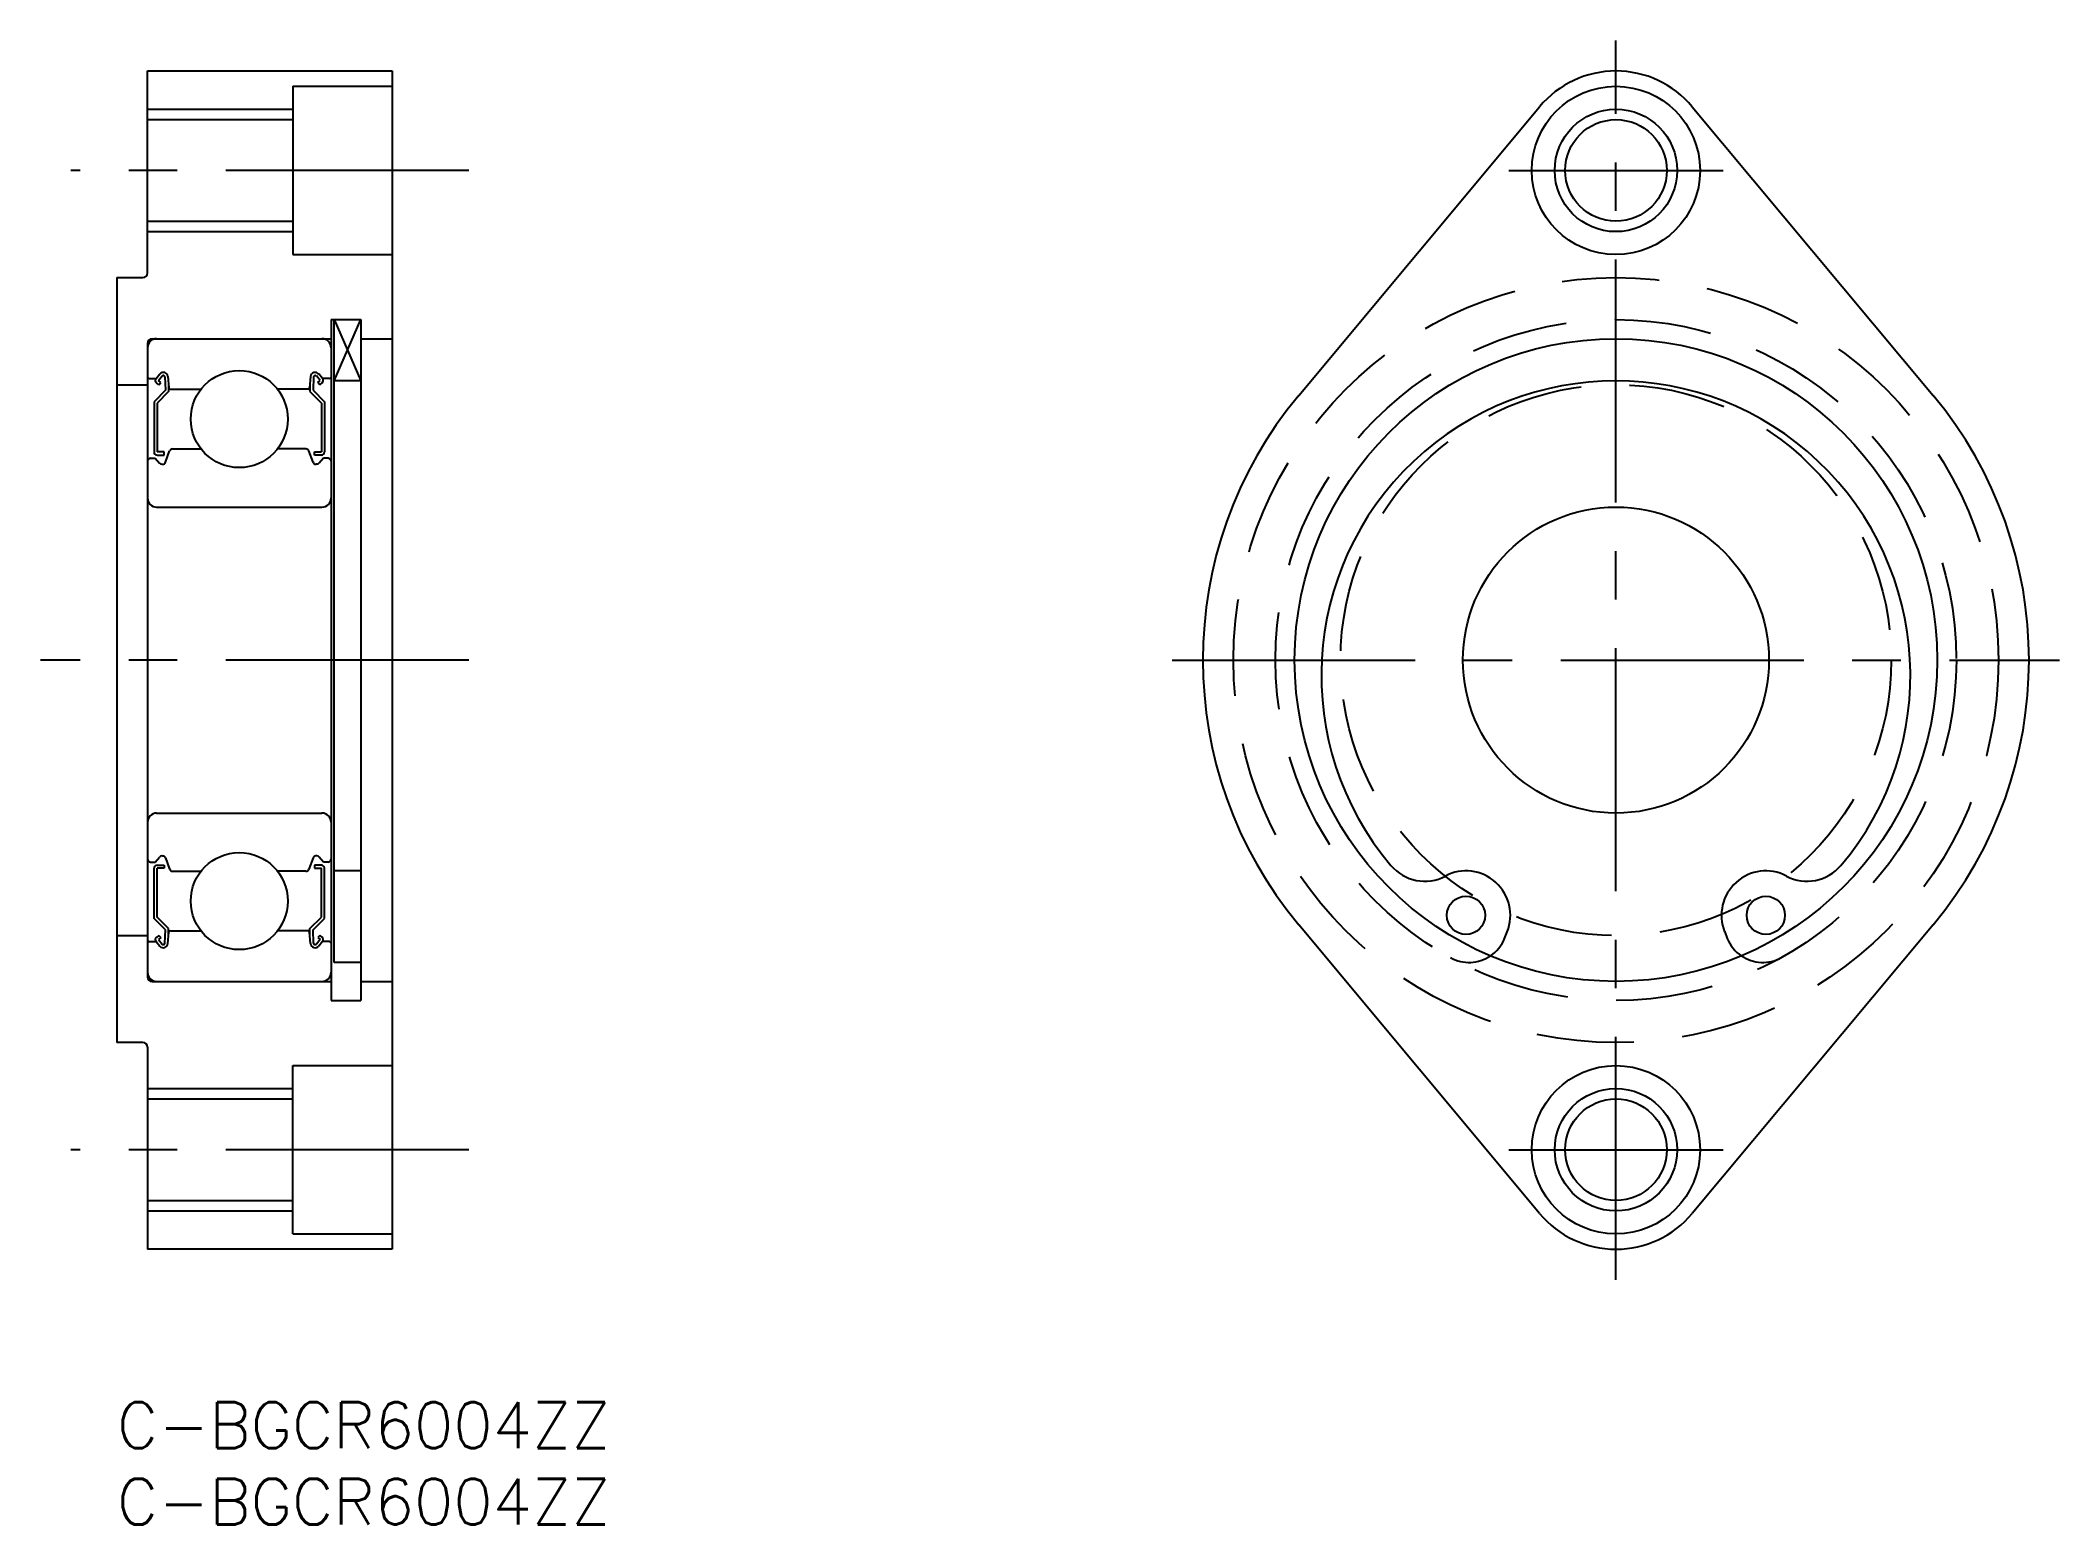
# Model space of a CAD drawing. Extents: x -5 to 127, y -8 to 89.
import ezdxf

# ---------------------------------------------------------------- set-up
doc = ezdxf.new("R2010")
doc.units = 0
doc.header["$LTSCALE"] = 0.5
doc.linetypes.add('CENTER', pattern=[50.8, 31.75, -6.35, 6.35, -6.35])
doc.linetypes.add('DASHED', pattern=[19.05, 12.7, -6.35])
for name, color, linetype in [('MSM_CENTER', 1, 'CENTER'), ('MSM_CONTINUOUS', 7, 'CONTINUOUS'), ('MSM_DASHED', 4, 'DASHED'), ('MSM_NARROW', 5, 'CONTINUOUS'), ('MSM_PART_NUMBER', 7, 'CONTINUOUS')]:
    doc.layers.add(name, color=color, linetype=linetype)
doc.styles.get("Standard").update_dxf_attribs({"font": 'txt.shx', "height": 3, "bigfont": 'bigfont.shx'})

# ---------------------------------------------------------------- blocks, each defined once
blk = doc.blocks.new('*U30')
at = {"layer": 'MSM_PART_NUMBER'}
blk.add_text('C-BGCR6004ZZ', height=3, dxfattribs=at).set_placement((0, -3))
blk = doc.blocks.new('*U31')
at = {"layer": 'MSM_PART_NUMBER'}
blk.add_text('C-BGCR6004ZZ', height=3, dxfattribs=at).set_placement((0, -8))

msp = doc.modelspace()

# ---------------------------------------------------------------- linework, layer by layer
at = {"layer": 'MSM_CENTER'}
for p, q in [((97.98, 8), (97.98, 89)), ((23, 80.5), (-3, 80.5)), ((90.98, 80.5), (104.98, 80.5)), ((23, 48.5), (-5, 48.5)), ((68.98, 48.5), (126.98, 48.5)), ((23, 16.5), (-3, 16.5)), ((90.98, 16.5), (104.98, 16.5))]:
    msp.add_line(p, q, dxfattribs=at)
at = {"layer": 'MSM_CONTINUOUS'}
for p, q in [((2, 87), (18, 87)), ((2, 73.8), (2, 87)), ((11.5, 86), (18, 86)), ((11.5, 86), (11.5, 75)), ((18, 87), (18, 10)), ((77.25, 65.8), (92.99, 84.66)), ((102.97, 84.66), (118.71, 65.8)), ((2, 83.82), (11.5, 83.82)), ((2, 77.18), (11.5, 77.18)), ((11.5, 75), (18, 75)), ((0, 73.5), (0, 23.5)), ((0, 73.5), (1.7, 73.5)), ((14, 70.75), (15.95, 70.75)), ((14, 70.75), (14, 26.25)), ((14.2, 28.74, 1.25), (14.2, 70.75, 1.25)), ((15.95, 70.75), (15.95, 26.25)), ((2, 69.2), (2, 27.8)), ((2.3, 69.5), (14, 69.5)), ((15.95, 69.5), (18, 69.5)), ((0, 66.5), (2, 66.5)), ((15.95, 66.75, 0.88), (14.2, 66.75, 0.88)), ((15.95, 34.72, 0.88), (14.2, 34.72, 0.88)), ((0, 30.5), (2, 30.5)), ((92.99, 12.34), (77.25, 31.2)), ((90.7, 30.31, -0.88), (90.87, 30.74, -0.88)), ((118.71, 31.2), (102.97, 12.34)), ((105.09, 30.74, -0.88), (105.26, 30.31, -0.88)), ((15.95, 28.74, 0.88), (14.2, 28.74, 0.88)), ((2.3, 27.5), (14, 27.5)), ((15.95, 27.5), (18, 27.5)), ((14, 26.25), (15.95, 26.25)), ((1.7, 23.5), (0, 23.5)), ((2, 23.2), (2, 10)), ((11.5, 22), (18, 22)), ((11.5, 11), (11.5, 22)), ((2, 19.82), (11.5, 19.82)), ((2, 13.18), (11.5, 13.18)), ((11.5, 11), (18, 11)), ((18, 10), (2, 10))]:
    msp.add_line(p, q, dxfattribs=at)
at = {"layer": 'MSM_CONTINUOUS', "color": 7, "linetype": 'CONTINUOUS'}
for p, q in [((2.1, 66.9), (2.56, 66.9)), ((3.18, 66.13), (2.43, 65.38)), ((2.56, 66.9), (2.81, 67.2)), ((2.74, 66.49), (2.58, 66.62)), ((3.38, 66.05), (2.63, 65.3)), ((2.71, 66.77), (2.96, 67.07)), ((2.87, 66.64), (2.71, 66.77)), ((2.74, 66.49), (2.87, 66.64)), ((3.14, 67.01), (3.18, 66.13)), ((3.34, 67.03), (3.4, 66.29)), ((3.38, 66.52), (3.38, 66.05)), ((3.5, 66.2), (5.49, 66.2)), ((12.5, 66.2), (10.51, 66.2)), ((12.66, 67.03), (12.6, 66.29)), ((12.62, 66.52), (12.62, 66.05)), ((12.62, 66.05), (13.37, 65.3)), ((12.86, 67.01), (12.82, 66.13)), ((12.82, 66.13), (13.57, 65.38)), ((13.29, 66.77), (13.04, 67.07)), ((13.13, 66.64), (13.29, 66.77)), ((13.26, 66.49), (13.13, 66.64)), ((13.44, 66.9), (13.19, 67.2)), ((13.26, 66.49), (13.42, 66.62)), ((13.9, 66.9), (13.44, 66.9)), ((2.43, 65.38), (2.43, 62.1)), ((2.63, 65.3), (2.63, 62.1)), ((13.37, 65.3), (13.37, 62.1)), ((13.57, 65.38), (13.57, 62.1)), ((3.08, 62.1), (2.63, 62.1)), ((3.08, 61.9), (3.08, 62.1)), ((3.18, 61.43), (3.45, 62.17)), ((3.64, 62.3), (5.49, 62.3)), ((12.36, 62.3), (10.51, 62.3)), ((12.82, 61.43), (12.55, 62.17)), ((12.92, 61.9), (12.92, 62.1)), ((12.92, 62.1), (13.37, 62.1)), ((2.2, 61.7), (2.5, 61.7)), ((2.5, 61.7), (2.78, 61.37)), ((2.63, 61.9), (3.08, 61.9)), ((2.93, 61.3), (2.99, 61.3)), ((13.37, 61.9), (12.92, 61.9)), ((13.07, 61.3), (13.01, 61.3)), ((13.5, 61.7), (13.22, 61.37)), ((13.8, 61.7), (13.5, 61.7)), ((2.6, 58.5), (13.4, 58.5)), ((2.6, 38.5), (13.4, 38.5)), ((2.93, 35.7), (2.99, 35.7)), ((13.07, 35.7), (13.01, 35.7)), ((2.2, 35.3), (2.5, 35.3)), ((2.43, 31.62), (2.43, 34.9)), ((2.5, 35.3), (2.78, 35.63)), ((2.63, 35.1), (3.08, 35.1)), ((2.63, 31.7), (2.63, 34.9)), ((3.08, 34.9), (2.63, 34.9)), ((3.08, 35.1), (3.08, 34.9)), ((3.18, 35.57), (3.45, 34.83)), ((3.64, 34.7), (5.49, 34.7)), ((12.36, 34.7), (10.51, 34.7)), ((12.82, 35.57), (12.55, 34.83)), ((12.92, 35.1), (12.92, 34.9)), ((13.37, 35.1), (12.92, 35.1)), ((12.92, 34.9), (13.37, 34.9)), ((13.5, 35.3), (13.22, 35.63)), ((13.37, 31.7), (13.37, 34.9)), ((13.8, 35.3), (13.5, 35.3)), ((13.57, 31.62), (13.57, 34.9)), ((3.38, 30.95), (2.63, 31.7)), ((12.62, 30.95), (13.37, 31.7)), ((3.18, 30.87), (2.43, 31.62)), ((2.74, 30.51), (2.58, 30.38)), ((2.87, 30.36), (2.71, 30.23)), ((2.74, 30.51), (2.87, 30.36)), ((3.14, 29.99), (3.18, 30.87)), ((3.34, 29.97), (3.4, 30.71)), ((3.38, 30.48), (3.38, 30.95)), ((3.5, 30.8), (5.49, 30.8)), ((12.5, 30.8), (10.51, 30.8)), ((12.66, 29.97), (12.6, 30.71)), ((12.62, 30.48), (12.62, 30.95)), ((12.82, 30.87), (13.57, 31.62)), ((12.86, 29.99), (12.82, 30.87)), ((13.26, 30.51), (13.13, 30.36)), ((13.13, 30.36), (13.29, 30.23)), ((13.26, 30.51), (13.42, 30.38)), ((2.1, 30.1), (2.56, 30.1)), ((2.56, 30.1), (2.81, 29.8)), ((2.71, 30.23), (2.96, 29.93)), ((13.29, 30.23), (13.04, 29.93)), ((13.44, 30.1), (13.19, 29.8)), ((13.9, 30.1), (13.44, 30.1)), ((5.5, 27.5), (5.5, 27.5)), ((8, 27.5), (8, 27.5))]:
    msp.add_line(p, q, dxfattribs=at)
at = {"layer": 'MSM_CONTINUOUS'}
for centre, radius in [((97.98, 80.5), 5.5), ((97.98, 80.5), 3.32), ((97.98, 48.5, -0.88), 21), ((88.18, 31.82, -0.88), 1.25), ((107.78, 31.82, -0.88), 1.25), ((97.98, 16.5), 5.5), ((97.98, 16.5), 3.32)]:
    msp.add_circle(centre, radius, dxfattribs=at)
at = {"layer": 'MSM_CONTINUOUS', "color": 7, "linetype": 'CONTINUOUS'}
for centre, radius in [((8, 64.25), 3.17), ((97.98, 48.5), 10), ((8, 32.75), 3.17)]:
    msp.add_circle(centre, radius, dxfattribs=at)
at = {"layer": 'MSM_CONTINUOUS'}
for centre, radius, start, end in [((97.98, 80.5), 6.5, 39.8384, 140.1616), ((1.7, 73.8), 0.3, 270, 0), ((2.3, 69.2), 0.3, 90, 180), ((97.98, 47.5, -0.88), 19.25, 319.8252, 220.1748), ((97.98, 48.5), 27, 140.1616, 219.8384), ((97.98, 48.5), 27, 320.1616, 39.8384), ((85.49, 36.95, -0.88), 2.9, 220.1748, 297.6623), ((88.18, 31.82, -0.88), 2.9, 338.1911, 117.6623), ((107.78, 31.82, -0.88), 2.9, 62.3377, 201.8089), ((110.47, 36.95, -0.88), 2.9, 242.3377, 319.8252), ((88.38, 31.24, -0.88), 2.5, 304.0128, 338.1911), ((107.58, 31.24, -0.88), 2.5, 201.8089, 235.9872), ((2.3, 27.8), 0.3, 180, 270), ((1.7, 23.2), 0.3, 0, 90), ((97.98, 16.5), 6.5, 219.8384, 320.1616)]:
    msp.add_arc(centre, radius, start, end, dxfattribs=at)
at = {"layer": 'MSM_CONTINUOUS', "color": 7, "linetype": 'CONTINUOUS'}
for centre, radius, start, end in [((2.6, 68.9), 0.6, 90, 180), ((13.4, 68.9), 0.6, 0, 90), ((2.1, 67), 0.1, 180, 270), ((2.71, 66.77), 0.2, 140.002, 230.0826), ((3.04, 67), 0.3, 4.9967, 140.002), ((3.04, 67), 0.1, 2.8198, 140.0002), ((3.5, 66.3), 0.1, 184.9967, 270), ((12.5, 66.3), 0.1, 270, 355.0033), ((12.96, 67), 0.3, 39.998, 175.0033), ((12.96, 67), 0.1, 39.9998, 177.1802), ((13.29, 66.77), 0.2, 309.9174, 39.998), ((13.9, 67), 0.1, 270, 0), ((2.63, 62.1), 0.2, 180, 270), ((3.64, 62.1), 0.2, 90, 159.9914), ((12.36, 62.1), 0.2, 20.0086, 90), ((13.37, 62.1), 0.2, 270, 0), ((2.2, 61.5), 0.2, 90, 180), ((2.93, 61.5), 0.2, 219.9945, 270), ((2.99, 61.5), 0.2, 270, 339.9914), ((13.01, 61.5), 0.2, 200.0086, 270), ((13.07, 61.5), 0.2, 270, 320.0055), ((13.8, 61.5), 0.2, 0, 90), ((2.6, 59.1), 0.6, 180, 270), ((13.4, 59.1), 0.6, 270, 0), ((2.6, 37.9), 0.6, 90, 180), ((13.4, 37.9), 0.6, 0, 90), ((2.93, 35.5), 0.2, 90, 140.0055), ((2.99, 35.5), 0.2, 20.0086, 90), ((13.01, 35.5), 0.2, 90, 159.9914), ((13.07, 35.5), 0.2, 39.9945, 90), ((2.2, 35.5), 0.2, 180, 270), ((2.63, 34.9), 0.2, 90, 180), ((3.64, 34.9), 0.2, 200.0086, 270), ((12.36, 34.9), 0.2, 270, 339.9914), ((13.37, 34.9), 0.2, 0, 90), ((13.8, 35.5), 0.2, 270, 0), ((2.71, 30.23), 0.2, 129.9174, 219.998), ((3.5, 30.7), 0.1, 90, 175.0033), ((12.5, 30.7), 0.1, 4.9967, 90), ((13.29, 30.23), 0.2, 320.002, 50.0826), ((2.1, 30), 0.1, 90, 180), ((3.04, 30), 0.3, 219.998, 355.0033), ((3.04, 30), 0.1, 219.9998, 357.1802), ((12.96, 30), 0.3, 184.9967, 320.002), ((12.96, 30), 0.1, 182.8198, 320.0002), ((13.9, 30), 0.1, 0, 90), ((2.6, 28.1), 0.6, 180, 270), ((13.4, 28.1), 0.6, 270, 0)]:
    msp.add_arc(centre, radius, start, end, dxfattribs=at)
at = {"layer": 'MSM_DASHED'}
for centre, radius in [((97.98, 48.5), 25), ((97.98, 48.5, -0.88), 22.25), ((97.98, 48.5), 18)]:
    msp.add_circle(centre, radius, dxfattribs=at)
for centre, start, end in [((88.38, 31.24, -0.88), 240.919, 304.0128), ((107.58, 31.24, -0.88), 235.9872, 299.081)]:
    msp.add_arc(centre, 2.5, start, end, dxfattribs=at)
at = {"layer": 'MSM_NARROW'}
for p, q in [((2, 84.5), (11.5, 84.5)), ((2, 76.5), (11.5, 76.5)), ((14.2, 70.75, 1.25), (15.95, 66.75, 0.88)), ((14.2, 66.75, 0.88), (15.95, 70.75)), ((2, 20.5), (11.5, 20.5)), ((2, 12.5), (11.5, 12.5))]:
    msp.add_line(p, q, dxfattribs=at)
for centre in [(97.98, 80.5), (97.98, 16.5)]:
    msp.add_circle(centre, 4, dxfattribs=at)

# ---------------------------------------------------------------- block references
at = {"layer": 'MSM_CONTINUOUS'}
for name in ['*U30', '*U31']:
    msp.add_blockref(name, (0, 0), dxfattribs=at)

doc.saveas('drawing.dxf')
